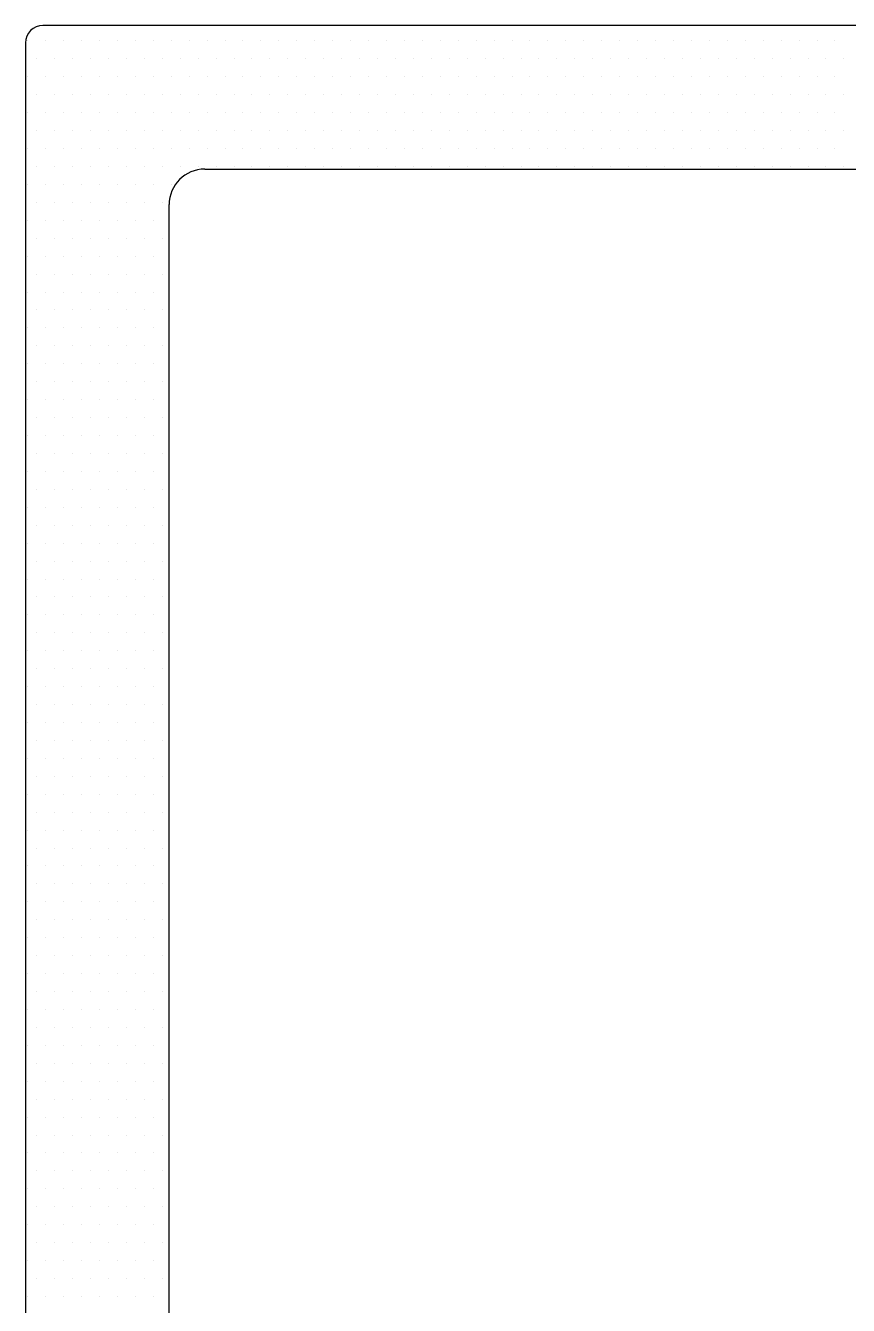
# Model space of a CAD drawing. Header units: inches. Extents: x 3.8 to 36.3, y 0.9 to 43.6.
# Drawn here: x 26.63 to 27.347, y 10.862 to 11.977 of the extents above; entities that cross this region are included whole.
import ezdxf

# ---------------------------------------------------------------- set-up
doc = ezdxf.new("R2010")
doc.units = ezdxf.units.IN
doc.header["$MEASUREMENT"] = 0
doc.layers.add('R-SWTS-DET1', color=1, linetype='Continuous')
doc.layers.add('R-SWTS-PAT1', color=5, linetype='Continuous')

msp = doc.modelspace()

# ---------------------------------------------------------------- linework, layer by layer
at = {"layer": 'R-SWTS-DET1', "lineweight": 30}
for p, q in [((28.61501, 11.97707), (26.64505, 11.97707)), ((26.63005, 11.96207), (26.63005, 10.36707)), ((26.78605, 11.85207), (27.91104, 11.85207)), ((26.75505, 10.47707), (26.75505, 11.82107))]:
    msp.add_line(p, q, dxfattribs=at)
for centre, radius in [((26.64505, 11.96207), 0.015), ((26.78605, 11.82107), 0.031)]:
    msp.add_arc(centre, radius, 90, 180, dxfattribs=at)
at = {"layer": 'R-SWTS-PAT1'}
for p, q in [((26.63189, 11.96371), (26.63189, 11.96371)), ((26.64751, 11.96371), (26.64751, 11.96371)), ((26.66314, 11.96371), (26.66314, 11.96371)), ((26.67876, 11.96371), (26.67876, 11.96371)), ((26.69439, 11.96371), (26.69439, 11.96371)), ((26.71001, 11.96371), (26.71001, 11.96371)), ((26.72564, 11.96371), (26.72564, 11.96371)), ((26.74126, 11.96371), (26.74126, 11.96371)), ((26.75689, 11.96371), (26.75689, 11.96371)), ((26.77251, 11.96371), (26.77251, 11.96371)), ((26.78814, 11.96371), (26.78814, 11.96371)), ((26.80376, 11.96371), (26.80376, 11.96371)), ((26.81939, 11.96371), (26.81939, 11.96371)), ((26.83501, 11.96371), (26.83501, 11.96371)), ((26.85064, 11.96371), (26.85064, 11.96371)), ((26.86626, 11.96371), (26.86626, 11.96371)), ((26.88189, 11.96371), (26.88189, 11.96371)), ((26.89751, 11.96371), (26.89751, 11.96371)), ((26.91314, 11.96371), (26.91314, 11.96371)), ((26.92876, 11.96371), (26.92876, 11.96371)), ((26.94439, 11.96371), (26.94439, 11.96371)), ((26.96001, 11.96371), (26.96001, 11.96371)), ((26.97564, 11.96371), (26.97564, 11.96371)), ((26.99126, 11.96371), (26.99126, 11.96371)), ((27.00689, 11.96371), (27.00689, 11.96371)), ((27.02251, 11.96371), (27.02251, 11.96371)), ((27.03814, 11.96371), (27.03814, 11.96371)), ((27.05376, 11.96371), (27.05376, 11.96371)), ((27.06939, 11.96371), (27.06939, 11.96371)), ((27.08501, 11.96371), (27.08501, 11.96371)), ((27.10064, 11.96371), (27.10064, 11.96371)), ((27.11626, 11.96371), (27.11626, 11.96371)), ((27.13189, 11.96371), (27.13189, 11.96371)), ((27.14751, 11.96371), (27.14751, 11.96371)), ((27.16314, 11.96371), (27.16314, 11.96371)), ((27.17876, 11.96371), (27.17876, 11.96371)), ((27.19439, 11.96371), (27.19439, 11.96371)), ((27.21001, 11.96371), (27.21001, 11.96371)), ((27.22564, 11.96371), (27.22564, 11.96371)), ((27.24126, 11.96371), (27.24126, 11.96371)), ((27.25689, 11.96371), (27.25689, 11.96371)), ((27.27251, 11.96371), (27.27251, 11.96371)), ((27.28814, 11.96371), (27.28814, 11.96371)), ((27.30376, 11.96371), (27.30376, 11.96371)), ((27.31939, 11.96371), (27.31939, 11.96371)), ((27.33501, 11.96371), (27.33501, 11.96371)), ((26.6397, 11.94808), (26.6397, 11.94808)), ((26.65532, 11.94808), (26.65532, 11.94808)), ((26.67095, 11.94808), (26.67095, 11.94808)), ((26.68657, 11.94808), (26.68657, 11.94808)), ((26.7022, 11.94808), (26.7022, 11.94808)), ((26.71782, 11.94808), (26.71782, 11.94808)), ((26.73345, 11.94808), (26.73345, 11.94808)), ((26.74907, 11.94808), (26.74907, 11.94808)), ((26.7647, 11.94808), (26.7647, 11.94808)), ((26.78032, 11.94808), (26.78032, 11.94808)), ((26.79595, 11.94808), (26.79595, 11.94808)), ((26.81157, 11.94808), (26.81157, 11.94808)), ((26.8272, 11.94808), (26.8272, 11.94808)), ((26.84282, 11.94808), (26.84282, 11.94808)), ((26.85845, 11.94808), (26.85845, 11.94808)), ((26.87407, 11.94808), (26.87407, 11.94808)), ((26.8897, 11.94808), (26.8897, 11.94808)), ((26.90532, 11.94808), (26.90532, 11.94808)), ((26.92095, 11.94808), (26.92095, 11.94808)), ((26.93657, 11.94808), (26.93657, 11.94808)), ((26.9522, 11.94808), (26.9522, 11.94808)), ((26.96782, 11.94808), (26.96782, 11.94808)), ((26.98345, 11.94808), (26.98345, 11.94808)), ((26.99907, 11.94808), (26.99907, 11.94808)), ((27.0147, 11.94808), (27.0147, 11.94808)), ((27.03032, 11.94808), (27.03032, 11.94808)), ((27.04595, 11.94808), (27.04595, 11.94808)), ((27.06157, 11.94808), (27.06157, 11.94808)), ((27.0772, 11.94808), (27.0772, 11.94808)), ((27.09282, 11.94808), (27.09282, 11.94808)), ((27.10845, 11.94808), (27.10845, 11.94808)), ((27.12407, 11.94808), (27.12407, 11.94808)), ((27.1397, 11.94808), (27.1397, 11.94808)), ((27.15532, 11.94808), (27.15532, 11.94808)), ((27.17095, 11.94808), (27.17095, 11.94808)), ((27.18657, 11.94808), (27.18657, 11.94808)), ((27.2022, 11.94808), (27.2022, 11.94808)), ((27.21782, 11.94808), (27.21782, 11.94808)), ((27.23345, 11.94808), (27.23345, 11.94808)), ((27.24907, 11.94808), (27.24907, 11.94808)), ((27.2647, 11.94808), (27.2647, 11.94808)), ((27.28032, 11.94808), (27.28032, 11.94808)), ((27.29595, 11.94808), (27.29595, 11.94808)), ((27.31157, 11.94808), (27.31157, 11.94808)), ((27.3272, 11.94808), (27.3272, 11.94808)), ((27.34282, 11.94808), (27.34282, 11.94808)), ((26.63189, 11.93246), (26.63189, 11.93246)), ((26.64751, 11.93246), (26.64751, 11.93246)), ((26.66314, 11.93246), (26.66314, 11.93246)), ((26.67876, 11.93246), (26.67876, 11.93246)), ((26.69439, 11.93246), (26.69439, 11.93246)), ((26.71001, 11.93246), (26.71001, 11.93246)), ((26.72564, 11.93246), (26.72564, 11.93246)), ((26.74126, 11.93246), (26.74126, 11.93246)), ((26.75689, 11.93246), (26.75689, 11.93246)), ((26.77251, 11.93246), (26.77251, 11.93246)), ((26.78814, 11.93246), (26.78814, 11.93246)), ((26.80376, 11.93246), (26.80376, 11.93246)), ((26.81939, 11.93246), (26.81939, 11.93246)), ((26.83501, 11.93246), (26.83501, 11.93246)), ((26.85064, 11.93246), (26.85064, 11.93246)), ((26.86626, 11.93246), (26.86626, 11.93246)), ((26.88189, 11.93246), (26.88189, 11.93246)), ((26.89751, 11.93246), (26.89751, 11.93246)), ((26.91314, 11.93246), (26.91314, 11.93246)), ((26.92876, 11.93246), (26.92876, 11.93246)), ((26.94439, 11.93246), (26.94439, 11.93246)), ((26.96001, 11.93246), (26.96001, 11.93246)), ((26.97564, 11.93246), (26.97564, 11.93246)), ((26.99126, 11.93246), (26.99126, 11.93246)), ((27.00689, 11.93246), (27.00689, 11.93246)), ((27.02251, 11.93246), (27.02251, 11.93246)), ((27.03814, 11.93246), (27.03814, 11.93246)), ((27.05376, 11.93246), (27.05376, 11.93246)), ((27.06939, 11.93246), (27.06939, 11.93246)), ((27.08501, 11.93246), (27.08501, 11.93246)), ((27.10064, 11.93246), (27.10064, 11.93246)), ((27.11626, 11.93246), (27.11626, 11.93246)), ((27.13189, 11.93246), (27.13189, 11.93246)), ((27.14751, 11.93246), (27.14751, 11.93246)), ((27.16314, 11.93246), (27.16314, 11.93246)), ((27.17876, 11.93246), (27.17876, 11.93246)), ((27.19439, 11.93246), (27.19439, 11.93246)), ((27.21001, 11.93246), (27.21001, 11.93246)), ((27.22564, 11.93246), (27.22564, 11.93246)), ((27.24126, 11.93246), (27.24126, 11.93246)), ((27.25689, 11.93246), (27.25689, 11.93246)), ((27.27251, 11.93246), (27.27251, 11.93246)), ((27.28814, 11.93246), (27.28814, 11.93246)), ((27.30376, 11.93246), (27.30376, 11.93246)), ((27.31939, 11.93246), (27.31939, 11.93246)), ((27.33501, 11.93246), (27.33501, 11.93246)), ((26.6397, 11.91683), (26.6397, 11.91683)), ((26.65532, 11.91683), (26.65532, 11.91683)), ((26.67095, 11.91683), (26.67095, 11.91683)), ((26.68657, 11.91683), (26.68657, 11.91683)), ((26.7022, 11.91683), (26.7022, 11.91683)), ((26.71782, 11.91683), (26.71782, 11.91683)), ((26.73345, 11.91683), (26.73345, 11.91683)), ((26.74907, 11.91683), (26.74907, 11.91683)), ((26.7647, 11.91683), (26.7647, 11.91683)), ((26.78032, 11.91683), (26.78032, 11.91683)), ((26.79595, 11.91683), (26.79595, 11.91683)), ((26.81157, 11.91683), (26.81157, 11.91683)), ((26.8272, 11.91683), (26.8272, 11.91683)), ((26.84282, 11.91683), (26.84282, 11.91683)), ((26.85845, 11.91683), (26.85845, 11.91683)), ((26.87407, 11.91683), (26.87407, 11.91683)), ((26.8897, 11.91683), (26.8897, 11.91683)), ((26.90532, 11.91683), (26.90532, 11.91683)), ((26.92095, 11.91683), (26.92095, 11.91683)), ((26.93657, 11.91683), (26.93657, 11.91683)), ((26.9522, 11.91683), (26.9522, 11.91683)), ((26.96782, 11.91683), (26.96782, 11.91683)), ((26.98345, 11.91683), (26.98345, 11.91683)), ((26.99907, 11.91683), (26.99907, 11.91683)), ((27.0147, 11.91683), (27.0147, 11.91683)), ((27.03032, 11.91683), (27.03032, 11.91683)), ((27.04595, 11.91683), (27.04595, 11.91683)), ((27.06157, 11.91683), (27.06157, 11.91683)), ((27.0772, 11.91683), (27.0772, 11.91683)), ((27.09282, 11.91683), (27.09282, 11.91683)), ((27.10845, 11.91683), (27.10845, 11.91683)), ((27.12407, 11.91683), (27.12407, 11.91683)), ((27.1397, 11.91683), (27.1397, 11.91683)), ((27.15532, 11.91683), (27.15532, 11.91683)), ((27.17095, 11.91683), (27.17095, 11.91683)), ((27.18657, 11.91683), (27.18657, 11.91683)), ((27.2022, 11.91683), (27.2022, 11.91683)), ((27.21782, 11.91683), (27.21782, 11.91683)), ((27.23345, 11.91683), (27.23345, 11.91683)), ((27.24907, 11.91683), (27.24907, 11.91683)), ((27.2647, 11.91683), (27.2647, 11.91683)), ((27.28032, 11.91683), (27.28032, 11.91683)), ((27.29595, 11.91683), (27.29595, 11.91683)), ((27.31157, 11.91683), (27.31157, 11.91683)), ((27.3272, 11.91683), (27.3272, 11.91683)), ((27.34282, 11.91683), (27.34282, 11.91683)), ((26.63189, 11.90121), (26.63189, 11.90121)), ((26.64751, 11.90121), (26.64751, 11.90121)), ((26.66314, 11.90121), (26.66314, 11.90121)), ((26.67876, 11.90121), (26.67876, 11.90121)), ((26.69439, 11.90121), (26.69439, 11.90121)), ((26.71001, 11.90121), (26.71001, 11.90121)), ((26.72564, 11.90121), (26.72564, 11.90121)), ((26.74126, 11.90121), (26.74126, 11.90121)), ((26.75689, 11.90121), (26.75689, 11.90121)), ((26.77251, 11.90121), (26.77251, 11.90121)), ((26.78814, 11.90121), (26.78814, 11.90121)), ((26.80376, 11.90121), (26.80376, 11.90121)), ((26.81939, 11.90121), (26.81939, 11.90121)), ((26.83501, 11.90121), (26.83501, 11.90121)), ((26.85064, 11.90121), (26.85064, 11.90121)), ((26.86626, 11.90121), (26.86626, 11.90121)), ((26.88189, 11.90121), (26.88189, 11.90121)), ((26.89751, 11.90121), (26.89751, 11.90121)), ((26.91314, 11.90121), (26.91314, 11.90121)), ((26.92876, 11.90121), (26.92876, 11.90121)), ((26.94439, 11.90121), (26.94439, 11.90121)), ((26.96001, 11.90121), (26.96001, 11.90121)), ((26.97564, 11.90121), (26.97564, 11.90121)), ((26.99126, 11.90121), (26.99126, 11.90121)), ((27.00689, 11.90121), (27.00689, 11.90121)), ((27.02251, 11.90121), (27.02251, 11.90121)), ((27.03814, 11.90121), (27.03814, 11.90121)), ((27.05376, 11.90121), (27.05376, 11.90121)), ((27.06939, 11.90121), (27.06939, 11.90121)), ((27.08501, 11.90121), (27.08501, 11.90121)), ((27.10064, 11.90121), (27.10064, 11.90121)), ((27.11626, 11.90121), (27.11626, 11.90121)), ((27.13189, 11.90121), (27.13189, 11.90121)), ((27.14751, 11.90121), (27.14751, 11.90121)), ((27.16314, 11.90121), (27.16314, 11.90121)), ((27.17876, 11.90121), (27.17876, 11.90121)), ((27.19439, 11.90121), (27.19439, 11.90121)), ((27.21001, 11.90121), (27.21001, 11.90121)), ((27.22564, 11.90121), (27.22564, 11.90121)), ((27.24126, 11.90121), (27.24126, 11.90121)), ((27.25689, 11.90121), (27.25689, 11.90121)), ((27.27251, 11.90121), (27.27251, 11.90121)), ((27.28814, 11.90121), (27.28814, 11.90121)), ((27.30376, 11.90121), (27.30376, 11.90121)), ((27.31939, 11.90121), (27.31939, 11.90121)), ((27.33501, 11.90121), (27.33501, 11.90121)), ((26.6397, 11.88558), (26.6397, 11.88558)), ((26.65532, 11.88558), (26.65532, 11.88558)), ((26.67095, 11.88558), (26.67095, 11.88558)), ((26.68657, 11.88558), (26.68657, 11.88558)), ((26.7022, 11.88558), (26.7022, 11.88558)), ((26.71782, 11.88558), (26.71782, 11.88558)), ((26.73345, 11.88558), (26.73345, 11.88558)), ((26.74907, 11.88558), (26.74907, 11.88558)), ((26.7647, 11.88558), (26.7647, 11.88558)), ((26.78032, 11.88558), (26.78032, 11.88558)), ((26.79595, 11.88558), (26.79595, 11.88558)), ((26.81157, 11.88558), (26.81157, 11.88558)), ((26.8272, 11.88558), (26.8272, 11.88558)), ((26.84282, 11.88558), (26.84282, 11.88558)), ((26.85845, 11.88558), (26.85845, 11.88558)), ((26.87407, 11.88558), (26.87407, 11.88558)), ((26.8897, 11.88558), (26.8897, 11.88558)), ((26.90532, 11.88558), (26.90532, 11.88558)), ((26.92095, 11.88558), (26.92095, 11.88558)), ((26.93657, 11.88558), (26.93657, 11.88558)), ((26.9522, 11.88558), (26.9522, 11.88558)), ((26.96782, 11.88558), (26.96782, 11.88558)), ((26.98345, 11.88558), (26.98345, 11.88558)), ((26.99907, 11.88558), (26.99907, 11.88558)), ((27.0147, 11.88558), (27.0147, 11.88558)), ((27.03032, 11.88558), (27.03032, 11.88558)), ((27.04595, 11.88558), (27.04595, 11.88558)), ((27.06157, 11.88558), (27.06157, 11.88558)), ((27.0772, 11.88558), (27.0772, 11.88558)), ((27.09282, 11.88558), (27.09282, 11.88558)), ((27.10845, 11.88558), (27.10845, 11.88558)), ((27.12407, 11.88558), (27.12407, 11.88558)), ((27.1397, 11.88558), (27.1397, 11.88558)), ((27.15532, 11.88558), (27.15532, 11.88558)), ((27.17095, 11.88558), (27.17095, 11.88558)), ((27.18657, 11.88558), (27.18657, 11.88558)), ((27.2022, 11.88558), (27.2022, 11.88558)), ((27.21782, 11.88558), (27.21782, 11.88558)), ((27.23345, 11.88558), (27.23345, 11.88558)), ((27.24907, 11.88558), (27.24907, 11.88558)), ((27.2647, 11.88558), (27.2647, 11.88558)), ((27.28032, 11.88558), (27.28032, 11.88558)), ((27.29595, 11.88558), (27.29595, 11.88558)), ((27.31157, 11.88558), (27.31157, 11.88558)), ((27.3272, 11.88558), (27.3272, 11.88558)), ((27.34282, 11.88558), (27.34282, 11.88558)), ((26.63189, 11.86996), (26.63189, 11.86996)), ((26.64751, 11.86996), (26.64751, 11.86996)), ((26.66314, 11.86996), (26.66314, 11.86996)), ((26.67876, 11.86996), (26.67876, 11.86996)), ((26.69439, 11.86996), (26.69439, 11.86996)), ((26.71001, 11.86996), (26.71001, 11.86996)), ((26.72564, 11.86996), (26.72564, 11.86996)), ((26.74126, 11.86996), (26.74126, 11.86996)), ((26.75689, 11.86996), (26.75689, 11.86996)), ((26.77251, 11.86996), (26.77251, 11.86996)), ((26.78814, 11.86996), (26.78814, 11.86996)), ((26.80376, 11.86996), (26.80376, 11.86996)), ((26.81939, 11.86996), (26.81939, 11.86996)), ((26.83501, 11.86996), (26.83501, 11.86996)), ((26.85064, 11.86996), (26.85064, 11.86996)), ((26.86626, 11.86996), (26.86626, 11.86996)), ((26.88189, 11.86996), (26.88189, 11.86996)), ((26.89751, 11.86996), (26.89751, 11.86996)), ((26.91314, 11.86996), (26.91314, 11.86996)), ((26.92876, 11.86996), (26.92876, 11.86996)), ((26.94439, 11.86996), (26.94439, 11.86996)), ((26.96001, 11.86996), (26.96001, 11.86996)), ((26.97564, 11.86996), (26.97564, 11.86996)), ((26.99126, 11.86996), (26.99126, 11.86996)), ((27.00689, 11.86996), (27.00689, 11.86996)), ((27.02251, 11.86996), (27.02251, 11.86996)), ((27.03814, 11.86996), (27.03814, 11.86996)), ((27.05376, 11.86996), (27.05376, 11.86996)), ((27.06939, 11.86996), (27.06939, 11.86996)), ((27.08501, 11.86996), (27.08501, 11.86996)), ((27.10064, 11.86996), (27.10064, 11.86996)), ((27.11626, 11.86996), (27.11626, 11.86996)), ((27.13189, 11.86996), (27.13189, 11.86996)), ((27.14751, 11.86996), (27.14751, 11.86996)), ((27.16314, 11.86996), (27.16314, 11.86996)), ((27.17876, 11.86996), (27.17876, 11.86996)), ((27.19439, 11.86996), (27.19439, 11.86996)), ((27.21001, 11.86996), (27.21001, 11.86996)), ((27.22564, 11.86996), (27.22564, 11.86996)), ((27.24126, 11.86996), (27.24126, 11.86996)), ((27.25689, 11.86996), (27.25689, 11.86996)), ((27.27251, 11.86996), (27.27251, 11.86996)), ((27.28814, 11.86996), (27.28814, 11.86996)), ((27.30376, 11.86996), (27.30376, 11.86996)), ((27.31939, 11.86996), (27.31939, 11.86996)), ((27.33501, 11.86996), (27.33501, 11.86996)), ((26.6397, 11.85433), (26.6397, 11.85433)), ((26.65532, 11.85433), (26.65532, 11.85433)), ((26.67095, 11.85433), (26.67095, 11.85433)), ((26.68657, 11.85433), (26.68657, 11.85433)), ((26.7022, 11.85433), (26.7022, 11.85433)), ((26.71782, 11.85433), (26.71782, 11.85433)), ((26.73345, 11.85433), (26.73345, 11.85433)), ((26.74907, 11.85433), (26.74907, 11.85433)), ((26.7647, 11.85433), (26.7647, 11.85433)), ((26.78032, 11.85433), (26.78032, 11.85433)), ((26.79595, 11.85433), (26.79595, 11.85433)), ((26.81157, 11.85433), (26.81157, 11.85433)), ((26.8272, 11.85433), (26.8272, 11.85433)), ((26.84282, 11.85433), (26.84282, 11.85433)), ((26.85845, 11.85433), (26.85845, 11.85433)), ((26.87407, 11.85433), (26.87407, 11.85433)), ((26.8897, 11.85433), (26.8897, 11.85433)), ((26.90532, 11.85433), (26.90532, 11.85433)), ((26.92095, 11.85433), (26.92095, 11.85433)), ((26.93657, 11.85433), (26.93657, 11.85433)), ((26.9522, 11.85433), (26.9522, 11.85433)), ((26.96782, 11.85433), (26.96782, 11.85433)), ((26.98345, 11.85433), (26.98345, 11.85433)), ((26.99907, 11.85433), (26.99907, 11.85433)), ((27.0147, 11.85433), (27.0147, 11.85433)), ((27.03032, 11.85433), (27.03032, 11.85433)), ((27.04595, 11.85433), (27.04595, 11.85433)), ((27.06157, 11.85433), (27.06157, 11.85433)), ((27.0772, 11.85433), (27.0772, 11.85433)), ((27.09282, 11.85433), (27.09282, 11.85433)), ((27.10845, 11.85433), (27.10845, 11.85433)), ((27.12407, 11.85433), (27.12407, 11.85433)), ((27.1397, 11.85433), (27.1397, 11.85433)), ((27.15532, 11.85433), (27.15532, 11.85433)), ((27.17095, 11.85433), (27.17095, 11.85433)), ((27.18657, 11.85433), (27.18657, 11.85433)), ((27.2022, 11.85433), (27.2022, 11.85433)), ((27.21782, 11.85433), (27.21782, 11.85433)), ((27.23345, 11.85433), (27.23345, 11.85433)), ((27.24907, 11.85433), (27.24907, 11.85433)), ((27.2647, 11.85433), (27.2647, 11.85433)), ((27.28032, 11.85433), (27.28032, 11.85433)), ((27.29595, 11.85433), (27.29595, 11.85433)), ((27.31157, 11.85433), (27.31157, 11.85433)), ((27.3272, 11.85433), (27.3272, 11.85433)), ((27.34282, 11.85433), (27.34282, 11.85433)), ((26.63189, 11.83871), (26.63189, 11.83871)), ((26.64751, 11.83871), (26.64751, 11.83871)), ((26.66314, 11.83871), (26.66314, 11.83871)), ((26.67876, 11.83871), (26.67876, 11.83871)), ((26.69439, 11.83871), (26.69439, 11.83871)), ((26.71001, 11.83871), (26.71001, 11.83871)), ((26.72564, 11.83871), (26.72564, 11.83871)), ((26.74126, 11.83871), (26.74126, 11.83871)), ((26.75689, 11.83871), (26.75689, 11.83871)), ((26.6397, 11.82308), (26.6397, 11.82308)), ((26.65532, 11.82308), (26.65532, 11.82308)), ((26.67095, 11.82308), (26.67095, 11.82308)), ((26.68657, 11.82308), (26.68657, 11.82308)), ((26.7022, 11.82308), (26.7022, 11.82308)), ((26.71782, 11.82308), (26.71782, 11.82308)), ((26.73345, 11.82308), (26.73345, 11.82308)), ((26.74907, 11.82308), (26.74907, 11.82308)), ((26.63189, 11.80746), (26.63189, 11.80746)), ((26.64751, 11.80746), (26.64751, 11.80746)), ((26.66314, 11.80746), (26.66314, 11.80746)), ((26.67876, 11.80746), (26.67876, 11.80746)), ((26.69439, 11.80746), (26.69439, 11.80746)), ((26.71001, 11.80746), (26.71001, 11.80746)), ((26.72564, 11.80746), (26.72564, 11.80746)), ((26.74126, 11.80746), (26.74126, 11.80746)), ((26.6397, 11.79183), (26.6397, 11.79183)), ((26.65532, 11.79183), (26.65532, 11.79183)), ((26.67095, 11.79183), (26.67095, 11.79183)), ((26.68657, 11.79183), (26.68657, 11.79183)), ((26.7022, 11.79183), (26.7022, 11.79183)), ((26.71782, 11.79183), (26.71782, 11.79183)), ((26.73345, 11.79183), (26.73345, 11.79183)), ((26.74907, 11.79183), (26.74907, 11.79183)), ((26.63189, 11.77621), (26.63189, 11.77621)), ((26.64751, 11.77621), (26.64751, 11.77621)), ((26.66314, 11.77621), (26.66314, 11.77621)), ((26.67876, 11.77621), (26.67876, 11.77621)), ((26.69439, 11.77621), (26.69439, 11.77621)), ((26.71001, 11.77621), (26.71001, 11.77621)), ((26.72564, 11.77621), (26.72564, 11.77621)), ((26.74126, 11.77621), (26.74126, 11.77621)), ((26.6397, 11.76058), (26.6397, 11.76058)), ((26.65532, 11.76058), (26.65532, 11.76058)), ((26.67095, 11.76058), (26.67095, 11.76058)), ((26.68657, 11.76058), (26.68657, 11.76058)), ((26.7022, 11.76058), (26.7022, 11.76058)), ((26.71782, 11.76058), (26.71782, 11.76058)), ((26.73345, 11.76058), (26.73345, 11.76058)), ((26.74907, 11.76058), (26.74907, 11.76058)), ((26.63189, 11.74496), (26.63189, 11.74496)), ((26.64751, 11.74496), (26.64751, 11.74496)), ((26.66314, 11.74496), (26.66314, 11.74496)), ((26.67876, 11.74496), (26.67876, 11.74496)), ((26.69439, 11.74496), (26.69439, 11.74496)), ((26.71001, 11.74496), (26.71001, 11.74496)), ((26.72564, 11.74496), (26.72564, 11.74496)), ((26.74126, 11.74496), (26.74126, 11.74496)), ((26.6397, 11.72933), (26.6397, 11.72933)), ((26.65532, 11.72933), (26.65532, 11.72933)), ((26.67095, 11.72933), (26.67095, 11.72933)), ((26.68657, 11.72933), (26.68657, 11.72933)), ((26.7022, 11.72933), (26.7022, 11.72933)), ((26.71782, 11.72933), (26.71782, 11.72933)), ((26.73345, 11.72933), (26.73345, 11.72933)), ((26.74907, 11.72933), (26.74907, 11.72933)), ((26.63189, 11.71371), (26.63189, 11.71371)), ((26.64751, 11.71371), (26.64751, 11.71371)), ((26.66314, 11.71371), (26.66314, 11.71371)), ((26.67876, 11.71371), (26.67876, 11.71371)), ((26.69439, 11.71371), (26.69439, 11.71371)), ((26.71001, 11.71371), (26.71001, 11.71371)), ((26.72564, 11.71371), (26.72564, 11.71371)), ((26.74126, 11.71371), (26.74126, 11.71371)), ((26.6397, 11.69808), (26.6397, 11.69808)), ((26.65532, 11.69808), (26.65532, 11.69808)), ((26.67095, 11.69808), (26.67095, 11.69808)), ((26.68657, 11.69808), (26.68657, 11.69808)), ((26.7022, 11.69808), (26.7022, 11.69808)), ((26.71782, 11.69808), (26.71782, 11.69808)), ((26.73345, 11.69808), (26.73345, 11.69808)), ((26.74907, 11.69808), (26.74907, 11.69808)), ((26.63189, 11.68246), (26.63189, 11.68246)), ((26.64751, 11.68246), (26.64751, 11.68246)), ((26.66314, 11.68246), (26.66314, 11.68246)), ((26.67876, 11.68246), (26.67876, 11.68246)), ((26.69439, 11.68246), (26.69439, 11.68246)), ((26.71001, 11.68246), (26.71001, 11.68246)), ((26.72564, 11.68246), (26.72564, 11.68246)), ((26.74126, 11.68246), (26.74126, 11.68246)), ((26.6397, 11.66683), (26.6397, 11.66683)), ((26.65532, 11.66683), (26.65532, 11.66683)), ((26.67095, 11.66683), (26.67095, 11.66683)), ((26.68657, 11.66683), (26.68657, 11.66683)), ((26.7022, 11.66683), (26.7022, 11.66683)), ((26.71782, 11.66683), (26.71782, 11.66683)), ((26.73345, 11.66683), (26.73345, 11.66683)), ((26.74907, 11.66683), (26.74907, 11.66683)), ((26.63189, 11.65121), (26.63189, 11.65121)), ((26.64751, 11.65121), (26.64751, 11.65121)), ((26.66314, 11.65121), (26.66314, 11.65121)), ((26.67876, 11.65121), (26.67876, 11.65121)), ((26.69439, 11.65121), (26.69439, 11.65121)), ((26.71001, 11.65121), (26.71001, 11.65121)), ((26.72564, 11.65121), (26.72564, 11.65121)), ((26.74126, 11.65121), (26.74126, 11.65121)), ((26.6397, 11.63558), (26.6397, 11.63558)), ((26.65532, 11.63558), (26.65532, 11.63558)), ((26.67095, 11.63558), (26.67095, 11.63558)), ((26.68657, 11.63558), (26.68657, 11.63558)), ((26.7022, 11.63558), (26.7022, 11.63558)), ((26.71782, 11.63558), (26.71782, 11.63558)), ((26.73345, 11.63558), (26.73345, 11.63558)), ((26.74907, 11.63558), (26.74907, 11.63558)), ((26.63189, 11.61996), (26.63189, 11.61996)), ((26.64751, 11.61996), (26.64751, 11.61996)), ((26.66314, 11.61996), (26.66314, 11.61996)), ((26.67876, 11.61996), (26.67876, 11.61996)), ((26.69439, 11.61996), (26.69439, 11.61996)), ((26.71001, 11.61996), (26.71001, 11.61996)), ((26.72564, 11.61996), (26.72564, 11.61996)), ((26.74126, 11.61996), (26.74126, 11.61996)), ((26.6397, 11.60433), (26.6397, 11.60433)), ((26.65532, 11.60433), (26.65532, 11.60433)), ((26.67095, 11.60433), (26.67095, 11.60433)), ((26.68657, 11.60433), (26.68657, 11.60433)), ((26.7022, 11.60433), (26.7022, 11.60433)), ((26.71782, 11.60433), (26.71782, 11.60433)), ((26.73345, 11.60433), (26.73345, 11.60433)), ((26.74907, 11.60433), (26.74907, 11.60433)), ((26.63189, 11.58871), (26.63189, 11.58871)), ((26.64751, 11.58871), (26.64751, 11.58871)), ((26.66314, 11.58871), (26.66314, 11.58871)), ((26.67876, 11.58871), (26.67876, 11.58871)), ((26.69439, 11.58871), (26.69439, 11.58871)), ((26.71001, 11.58871), (26.71001, 11.58871)), ((26.72564, 11.58871), (26.72564, 11.58871)), ((26.74126, 11.58871), (26.74126, 11.58871)), ((26.6397, 11.57308), (26.6397, 11.57308)), ((26.65532, 11.57308), (26.65532, 11.57308)), ((26.67095, 11.57308), (26.67095, 11.57308)), ((26.68657, 11.57308), (26.68657, 11.57308)), ((26.7022, 11.57308), (26.7022, 11.57308)), ((26.71782, 11.57308), (26.71782, 11.57308)), ((26.73345, 11.57308), (26.73345, 11.57308)), ((26.74907, 11.57308), (26.74907, 11.57308)), ((26.63189, 11.55746), (26.63189, 11.55746)), ((26.64751, 11.55746), (26.64751, 11.55746)), ((26.66314, 11.55746), (26.66314, 11.55746)), ((26.67876, 11.55746), (26.67876, 11.55746)), ((26.69439, 11.55746), (26.69439, 11.55746)), ((26.71001, 11.55746), (26.71001, 11.55746)), ((26.72564, 11.55746), (26.72564, 11.55746)), ((26.74126, 11.55746), (26.74126, 11.55746)), ((26.6397, 11.54183), (26.6397, 11.54183)), ((26.65532, 11.54183), (26.65532, 11.54183)), ((26.67095, 11.54183), (26.67095, 11.54183)), ((26.68657, 11.54183), (26.68657, 11.54183)), ((26.7022, 11.54183), (26.7022, 11.54183)), ((26.71782, 11.54183), (26.71782, 11.54183)), ((26.73345, 11.54183), (26.73345, 11.54183)), ((26.74907, 11.54183), (26.74907, 11.54183)), ((26.63189, 11.52621), (26.63189, 11.52621)), ((26.64751, 11.52621), (26.64751, 11.52621)), ((26.66314, 11.52621), (26.66314, 11.52621)), ((26.67876, 11.52621), (26.67876, 11.52621)), ((26.69439, 11.52621), (26.69439, 11.52621)), ((26.71001, 11.52621), (26.71001, 11.52621)), ((26.72564, 11.52621), (26.72564, 11.52621)), ((26.74126, 11.52621), (26.74126, 11.52621)), ((26.6397, 11.51058), (26.6397, 11.51058)), ((26.65532, 11.51058), (26.65532, 11.51058)), ((26.67095, 11.51058), (26.67095, 11.51058)), ((26.68657, 11.51058), (26.68657, 11.51058)), ((26.7022, 11.51058), (26.7022, 11.51058)), ((26.71782, 11.51058), (26.71782, 11.51058)), ((26.73345, 11.51058), (26.73345, 11.51058)), ((26.74907, 11.51058), (26.74907, 11.51058)), ((26.63189, 11.49496), (26.63189, 11.49496)), ((26.64751, 11.49496), (26.64751, 11.49496)), ((26.66314, 11.49496), (26.66314, 11.49496)), ((26.67876, 11.49496), (26.67876, 11.49496)), ((26.69439, 11.49496), (26.69439, 11.49496)), ((26.71001, 11.49496), (26.71001, 11.49496)), ((26.72564, 11.49496), (26.72564, 11.49496)), ((26.74126, 11.49496), (26.74126, 11.49496)), ((26.6397, 11.47933), (26.6397, 11.47933)), ((26.65532, 11.47933), (26.65532, 11.47933)), ((26.67095, 11.47933), (26.67095, 11.47933)), ((26.68657, 11.47933), (26.68657, 11.47933)), ((26.7022, 11.47933), (26.7022, 11.47933)), ((26.71782, 11.47933), (26.71782, 11.47933)), ((26.73345, 11.47933), (26.73345, 11.47933)), ((26.74907, 11.47933), (26.74907, 11.47933)), ((26.63189, 11.46371), (26.63189, 11.46371)), ((26.64751, 11.46371), (26.64751, 11.46371)), ((26.66314, 11.46371), (26.66314, 11.46371)), ((26.67876, 11.46371), (26.67876, 11.46371)), ((26.69439, 11.46371), (26.69439, 11.46371)), ((26.71001, 11.46371), (26.71001, 11.46371)), ((26.72564, 11.46371), (26.72564, 11.46371)), ((26.74126, 11.46371), (26.74126, 11.46371)), ((26.6397, 11.44808), (26.6397, 11.44808)), ((26.65532, 11.44808), (26.65532, 11.44808)), ((26.67095, 11.44808), (26.67095, 11.44808)), ((26.68657, 11.44808), (26.68657, 11.44808)), ((26.7022, 11.44808), (26.7022, 11.44808)), ((26.71782, 11.44808), (26.71782, 11.44808)), ((26.73345, 11.44808), (26.73345, 11.44808)), ((26.74907, 11.44808), (26.74907, 11.44808)), ((26.63189, 11.43246), (26.63189, 11.43246)), ((26.64751, 11.43246), (26.64751, 11.43246)), ((26.66314, 11.43246), (26.66314, 11.43246)), ((26.67876, 11.43246), (26.67876, 11.43246)), ((26.69439, 11.43246), (26.69439, 11.43246)), ((26.71001, 11.43246), (26.71001, 11.43246)), ((26.72564, 11.43246), (26.72564, 11.43246)), ((26.74126, 11.43246), (26.74126, 11.43246)), ((26.6397, 11.41683), (26.6397, 11.41683)), ((26.65532, 11.41683), (26.65532, 11.41683)), ((26.67095, 11.41683), (26.67095, 11.41683)), ((26.68657, 11.41683), (26.68657, 11.41683)), ((26.7022, 11.41683), (26.7022, 11.41683)), ((26.71782, 11.41683), (26.71782, 11.41683)), ((26.73345, 11.41683), (26.73345, 11.41683)), ((26.74907, 11.41683), (26.74907, 11.41683)), ((26.63189, 11.40121), (26.63189, 11.40121)), ((26.64751, 11.40121), (26.64751, 11.40121)), ((26.66314, 11.40121), (26.66314, 11.40121)), ((26.67876, 11.40121), (26.67876, 11.40121)), ((26.69439, 11.40121), (26.69439, 11.40121)), ((26.71001, 11.40121), (26.71001, 11.40121)), ((26.72564, 11.40121), (26.72564, 11.40121)), ((26.74126, 11.40121), (26.74126, 11.40121)), ((26.6397, 11.38558), (26.6397, 11.38558)), ((26.65532, 11.38558), (26.65532, 11.38558)), ((26.67095, 11.38558), (26.67095, 11.38558)), ((26.68657, 11.38558), (26.68657, 11.38558)), ((26.7022, 11.38558), (26.7022, 11.38558)), ((26.71782, 11.38558), (26.71782, 11.38558)), ((26.73345, 11.38558), (26.73345, 11.38558)), ((26.74907, 11.38558), (26.74907, 11.38558)), ((26.63189, 11.36996), (26.63189, 11.36996)), ((26.64751, 11.36996), (26.64751, 11.36996)), ((26.66314, 11.36996), (26.66314, 11.36996)), ((26.67876, 11.36996), (26.67876, 11.36996)), ((26.69439, 11.36996), (26.69439, 11.36996)), ((26.71001, 11.36996), (26.71001, 11.36996)), ((26.72564, 11.36996), (26.72564, 11.36996)), ((26.74126, 11.36996), (26.74126, 11.36996)), ((26.6397, 11.35433), (26.6397, 11.35433)), ((26.65532, 11.35433), (26.65532, 11.35433)), ((26.67095, 11.35433), (26.67095, 11.35433)), ((26.68657, 11.35433), (26.68657, 11.35433)), ((26.7022, 11.35433), (26.7022, 11.35433)), ((26.71782, 11.35433), (26.71782, 11.35433)), ((26.73345, 11.35433), (26.73345, 11.35433)), ((26.74907, 11.35433), (26.74907, 11.35433)), ((26.63189, 11.33871), (26.63189, 11.33871)), ((26.64751, 11.33871), (26.64751, 11.33871)), ((26.66314, 11.33871), (26.66314, 11.33871)), ((26.67876, 11.33871), (26.67876, 11.33871)), ((26.69439, 11.33871), (26.69439, 11.33871)), ((26.71001, 11.33871), (26.71001, 11.33871)), ((26.72564, 11.33871), (26.72564, 11.33871)), ((26.74126, 11.33871), (26.74126, 11.33871)), ((26.6397, 11.32308), (26.6397, 11.32308)), ((26.65532, 11.32308), (26.65532, 11.32308)), ((26.67095, 11.32308), (26.67095, 11.32308)), ((26.68657, 11.32308), (26.68657, 11.32308)), ((26.7022, 11.32308), (26.7022, 11.32308)), ((26.71782, 11.32308), (26.71782, 11.32308)), ((26.73345, 11.32308), (26.73345, 11.32308)), ((26.74907, 11.32308), (26.74907, 11.32308)), ((26.63189, 11.30746), (26.63189, 11.30746)), ((26.64751, 11.30746), (26.64751, 11.30746)), ((26.66314, 11.30746), (26.66314, 11.30746)), ((26.67876, 11.30746), (26.67876, 11.30746)), ((26.69439, 11.30746), (26.69439, 11.30746)), ((26.71001, 11.30746), (26.71001, 11.30746)), ((26.72564, 11.30746), (26.72564, 11.30746)), ((26.74126, 11.30746), (26.74126, 11.30746)), ((26.6397, 11.29183), (26.6397, 11.29183)), ((26.65532, 11.29183), (26.65532, 11.29183)), ((26.67095, 11.29183), (26.67095, 11.29183)), ((26.68657, 11.29183), (26.68657, 11.29183)), ((26.7022, 11.29183), (26.7022, 11.29183)), ((26.71782, 11.29183), (26.71782, 11.29183)), ((26.73345, 11.29183), (26.73345, 11.29183)), ((26.74907, 11.29183), (26.74907, 11.29183)), ((26.63189, 11.27621), (26.63189, 11.27621)), ((26.64751, 11.27621), (26.64751, 11.27621)), ((26.66314, 11.27621), (26.66314, 11.27621)), ((26.67876, 11.27621), (26.67876, 11.27621)), ((26.69439, 11.27621), (26.69439, 11.27621)), ((26.71001, 11.27621), (26.71001, 11.27621)), ((26.72564, 11.27621), (26.72564, 11.27621)), ((26.74126, 11.27621), (26.74126, 11.27621)), ((26.6397, 11.26058), (26.6397, 11.26058)), ((26.65532, 11.26058), (26.65532, 11.26058)), ((26.67095, 11.26058), (26.67095, 11.26058)), ((26.68657, 11.26058), (26.68657, 11.26058)), ((26.7022, 11.26058), (26.7022, 11.26058)), ((26.71782, 11.26058), (26.71782, 11.26058)), ((26.73345, 11.26058), (26.73345, 11.26058)), ((26.74907, 11.26058), (26.74907, 11.26058)), ((26.63189, 11.24496), (26.63189, 11.24496)), ((26.64751, 11.24496), (26.64751, 11.24496)), ((26.66314, 11.24496), (26.66314, 11.24496)), ((26.67876, 11.24496), (26.67876, 11.24496)), ((26.69439, 11.24496), (26.69439, 11.24496)), ((26.71001, 11.24496), (26.71001, 11.24496)), ((26.72564, 11.24496), (26.72564, 11.24496)), ((26.74126, 11.24496), (26.74126, 11.24496)), ((26.6397, 11.22933), (26.6397, 11.22933)), ((26.65532, 11.22933), (26.65532, 11.22933)), ((26.67095, 11.22933), (26.67095, 11.22933)), ((26.68657, 11.22933), (26.68657, 11.22933)), ((26.7022, 11.22933), (26.7022, 11.22933)), ((26.71782, 11.22933), (26.71782, 11.22933)), ((26.73345, 11.22933), (26.73345, 11.22933)), ((26.74907, 11.22933), (26.74907, 11.22933)), ((26.63189, 11.21371), (26.63189, 11.21371)), ((26.64751, 11.21371), (26.64751, 11.21371)), ((26.66314, 11.21371), (26.66314, 11.21371)), ((26.67876, 11.21371), (26.67876, 11.21371)), ((26.69439, 11.21371), (26.69439, 11.21371)), ((26.71001, 11.21371), (26.71001, 11.21371)), ((26.72564, 11.21371), (26.72564, 11.21371)), ((26.74126, 11.21371), (26.74126, 11.21371)), ((26.6397, 11.19808), (26.6397, 11.19808)), ((26.65532, 11.19808), (26.65532, 11.19808)), ((26.67095, 11.19808), (26.67095, 11.19808)), ((26.68657, 11.19808), (26.68657, 11.19808)), ((26.7022, 11.19808), (26.7022, 11.19808)), ((26.71782, 11.19808), (26.71782, 11.19808)), ((26.73345, 11.19808), (26.73345, 11.19808)), ((26.74907, 11.19808), (26.74907, 11.19808)), ((26.63189, 11.18246), (26.63189, 11.18246)), ((26.64751, 11.18246), (26.64751, 11.18246)), ((26.66314, 11.18246), (26.66314, 11.18246)), ((26.67876, 11.18246), (26.67876, 11.18246)), ((26.69439, 11.18246), (26.69439, 11.18246)), ((26.71001, 11.18246), (26.71001, 11.18246)), ((26.72564, 11.18246), (26.72564, 11.18246)), ((26.74126, 11.18246), (26.74126, 11.18246)), ((26.6397, 11.16683), (26.6397, 11.16683)), ((26.65532, 11.16683), (26.65532, 11.16683)), ((26.67095, 11.16683), (26.67095, 11.16683)), ((26.68657, 11.16683), (26.68657, 11.16683)), ((26.7022, 11.16683), (26.7022, 11.16683)), ((26.71782, 11.16683), (26.71782, 11.16683)), ((26.73345, 11.16683), (26.73345, 11.16683)), ((26.74907, 11.16683), (26.74907, 11.16683)), ((26.63189, 11.15121), (26.63189, 11.15121)), ((26.64751, 11.15121), (26.64751, 11.15121)), ((26.66314, 11.15121), (26.66314, 11.15121)), ((26.67876, 11.15121), (26.67876, 11.15121)), ((26.69439, 11.15121), (26.69439, 11.15121)), ((26.71001, 11.15121), (26.71001, 11.15121)), ((26.72564, 11.15121), (26.72564, 11.15121)), ((26.74126, 11.15121), (26.74126, 11.15121)), ((26.6397, 11.13558), (26.6397, 11.13558)), ((26.65532, 11.13558), (26.65532, 11.13558)), ((26.67095, 11.13558), (26.67095, 11.13558)), ((26.68657, 11.13558), (26.68657, 11.13558)), ((26.7022, 11.13558), (26.7022, 11.13558)), ((26.71782, 11.13558), (26.71782, 11.13558)), ((26.73345, 11.13558), (26.73345, 11.13558)), ((26.74907, 11.13558), (26.74907, 11.13558)), ((26.63189, 11.11996), (26.63189, 11.11996)), ((26.64751, 11.11996), (26.64751, 11.11996)), ((26.66314, 11.11996), (26.66314, 11.11996)), ((26.67876, 11.11996), (26.67876, 11.11996)), ((26.69439, 11.11996), (26.69439, 11.11996)), ((26.71001, 11.11996), (26.71001, 11.11996)), ((26.72564, 11.11996), (26.72564, 11.11996)), ((26.74126, 11.11996), (26.74126, 11.11996)), ((26.6397, 11.10433), (26.6397, 11.10433)), ((26.65532, 11.10433), (26.65532, 11.10433)), ((26.67095, 11.10433), (26.67095, 11.10433)), ((26.68657, 11.10433), (26.68657, 11.10433)), ((26.7022, 11.10433), (26.7022, 11.10433)), ((26.71782, 11.10433), (26.71782, 11.10433)), ((26.73345, 11.10433), (26.73345, 11.10433)), ((26.74907, 11.10433), (26.74907, 11.10433)), ((26.63189, 11.08871), (26.63189, 11.08871)), ((26.64751, 11.08871), (26.64751, 11.08871)), ((26.66314, 11.08871), (26.66314, 11.08871)), ((26.67876, 11.08871), (26.67876, 11.08871)), ((26.69439, 11.08871), (26.69439, 11.08871)), ((26.71001, 11.08871), (26.71001, 11.08871)), ((26.72564, 11.08871), (26.72564, 11.08871)), ((26.74126, 11.08871), (26.74126, 11.08871)), ((26.6397, 11.07308), (26.6397, 11.07308)), ((26.65532, 11.07308), (26.65532, 11.07308)), ((26.67095, 11.07308), (26.67095, 11.07308)), ((26.68657, 11.07308), (26.68657, 11.07308)), ((26.7022, 11.07308), (26.7022, 11.07308)), ((26.71782, 11.07308), (26.71782, 11.07308)), ((26.73345, 11.07308), (26.73345, 11.07308)), ((26.74907, 11.07308), (26.74907, 11.07308)), ((26.63189, 11.05746), (26.63189, 11.05746)), ((26.64751, 11.05746), (26.64751, 11.05746)), ((26.66314, 11.05746), (26.66314, 11.05746)), ((26.67876, 11.05746), (26.67876, 11.05746)), ((26.69439, 11.05746), (26.69439, 11.05746)), ((26.71001, 11.05746), (26.71001, 11.05746)), ((26.72564, 11.05746), (26.72564, 11.05746)), ((26.74126, 11.05746), (26.74126, 11.05746)), ((26.6397, 11.04183), (26.6397, 11.04183)), ((26.65532, 11.04183), (26.65532, 11.04183)), ((26.67095, 11.04183), (26.67095, 11.04183)), ((26.68657, 11.04183), (26.68657, 11.04183)), ((26.7022, 11.04183), (26.7022, 11.04183)), ((26.71782, 11.04183), (26.71782, 11.04183)), ((26.73345, 11.04183), (26.73345, 11.04183)), ((26.74907, 11.04183), (26.74907, 11.04183)), ((26.63189, 11.02621), (26.63189, 11.02621)), ((26.64751, 11.02621), (26.64751, 11.02621)), ((26.66314, 11.02621), (26.66314, 11.02621)), ((26.67876, 11.02621), (26.67876, 11.02621)), ((26.69439, 11.02621), (26.69439, 11.02621)), ((26.71001, 11.02621), (26.71001, 11.02621)), ((26.72564, 11.02621), (26.72564, 11.02621)), ((26.74126, 11.02621), (26.74126, 11.02621)), ((26.6397, 11.01058), (26.6397, 11.01058)), ((26.65532, 11.01058), (26.65532, 11.01058)), ((26.67095, 11.01058), (26.67095, 11.01058)), ((26.68657, 11.01058), (26.68657, 11.01058)), ((26.7022, 11.01058), (26.7022, 11.01058)), ((26.71782, 11.01058), (26.71782, 11.01058)), ((26.73345, 11.01058), (26.73345, 11.01058)), ((26.74907, 11.01058), (26.74907, 11.01058)), ((26.63189, 10.99496), (26.63189, 10.99496)), ((26.64751, 10.99496), (26.64751, 10.99496)), ((26.66314, 10.99496), (26.66314, 10.99496)), ((26.67876, 10.99496), (26.67876, 10.99496)), ((26.69439, 10.99496), (26.69439, 10.99496)), ((26.71001, 10.99496), (26.71001, 10.99496)), ((26.72564, 10.99496), (26.72564, 10.99496)), ((26.74126, 10.99496), (26.74126, 10.99496)), ((26.6397, 10.97933), (26.6397, 10.97933)), ((26.65532, 10.97933), (26.65532, 10.97933)), ((26.67095, 10.97933), (26.67095, 10.97933)), ((26.68657, 10.97933), (26.68657, 10.97933)), ((26.7022, 10.97933), (26.7022, 10.97933)), ((26.71782, 10.97933), (26.71782, 10.97933)), ((26.73345, 10.97933), (26.73345, 10.97933)), ((26.74907, 10.97933), (26.74907, 10.97933)), ((26.63189, 10.96371), (26.63189, 10.96371)), ((26.64751, 10.96371), (26.64751, 10.96371)), ((26.66314, 10.96371), (26.66314, 10.96371)), ((26.67876, 10.96371), (26.67876, 10.96371)), ((26.69439, 10.96371), (26.69439, 10.96371)), ((26.71001, 10.96371), (26.71001, 10.96371)), ((26.72564, 10.96371), (26.72564, 10.96371)), ((26.74126, 10.96371), (26.74126, 10.96371)), ((26.6397, 10.94808), (26.6397, 10.94808)), ((26.65532, 10.94808), (26.65532, 10.94808)), ((26.67095, 10.94808), (26.67095, 10.94808)), ((26.68657, 10.94808), (26.68657, 10.94808)), ((26.7022, 10.94808), (26.7022, 10.94808)), ((26.71782, 10.94808), (26.71782, 10.94808)), ((26.73345, 10.94808), (26.73345, 10.94808)), ((26.74907, 10.94808), (26.74907, 10.94808)), ((26.63189, 10.93246), (26.63189, 10.93246)), ((26.64751, 10.93246), (26.64751, 10.93246)), ((26.66314, 10.93246), (26.66314, 10.93246)), ((26.67876, 10.93246), (26.67876, 10.93246)), ((26.69439, 10.93246), (26.69439, 10.93246)), ((26.71001, 10.93246), (26.71001, 10.93246)), ((26.72564, 10.93246), (26.72564, 10.93246)), ((26.74126, 10.93246), (26.74126, 10.93246)), ((26.6397, 10.91683), (26.6397, 10.91683)), ((26.65532, 10.91683), (26.65532, 10.91683)), ((26.67095, 10.91683), (26.67095, 10.91683)), ((26.68657, 10.91683), (26.68657, 10.91683)), ((26.7022, 10.91683), (26.7022, 10.91683)), ((26.71782, 10.91683), (26.71782, 10.91683)), ((26.73345, 10.91683), (26.73345, 10.91683)), ((26.74907, 10.91683), (26.74907, 10.91683)), ((26.63189, 10.90121), (26.63189, 10.90121)), ((26.64751, 10.90121), (26.64751, 10.90121)), ((26.66314, 10.90121), (26.66314, 10.90121)), ((26.67876, 10.90121), (26.67876, 10.90121)), ((26.69439, 10.90121), (26.69439, 10.90121)), ((26.71001, 10.90121), (26.71001, 10.90121)), ((26.72564, 10.90121), (26.72564, 10.90121)), ((26.74126, 10.90121), (26.74126, 10.90121)), ((26.6397, 10.88558), (26.6397, 10.88558)), ((26.65532, 10.88558), (26.65532, 10.88558)), ((26.67095, 10.88558), (26.67095, 10.88558)), ((26.68657, 10.88558), (26.68657, 10.88558)), ((26.7022, 10.88558), (26.7022, 10.88558)), ((26.71782, 10.88558), (26.71782, 10.88558)), ((26.73345, 10.88558), (26.73345, 10.88558)), ((26.74907, 10.88558), (26.74907, 10.88558)), ((26.63189, 10.86996), (26.63189, 10.86996)), ((26.64751, 10.86996), (26.64751, 10.86996)), ((26.66314, 10.86996), (26.66314, 10.86996)), ((26.67876, 10.86996), (26.67876, 10.86996)), ((26.69439, 10.86996), (26.69439, 10.86996)), ((26.71001, 10.86996), (26.71001, 10.86996)), ((26.72564, 10.86996), (26.72564, 10.86996)), ((26.74126, 10.86996), (26.74126, 10.86996))]:
    msp.add_line(p, q, dxfattribs=at)

doc.saveas('drawing.dxf')
